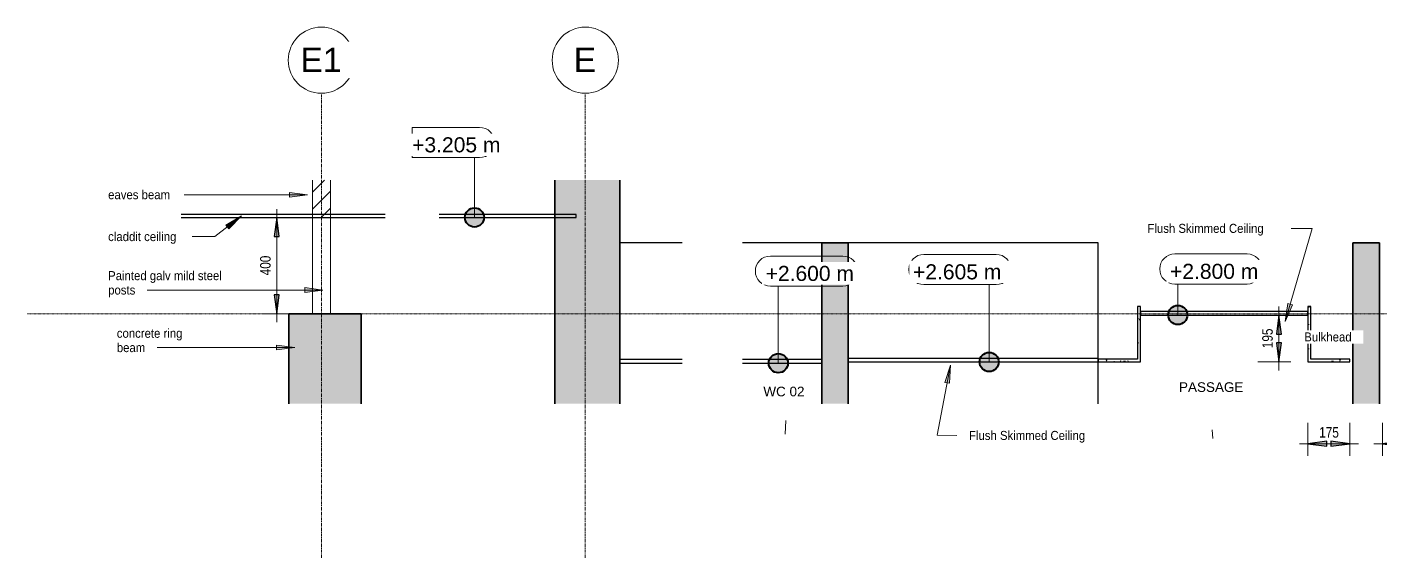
# Model space of a CAD drawing. Header units: millimetres. Extents: x 2814 to 112404, y -27229 to 26301.
# Drawn here: x 103312 to 108929, y 1792 to 3995 of the extents above; entities that cross this region are included whole.
import ezdxf

# ---------------------------------------------------------------- set-up
doc = ezdxf.new("R2010")
doc.units = ezdxf.units.MM
doc.linetypes.add('1000 Dashed', pattern=[2, 1, -1])
doc.linetypes.add('Grid Line', pattern=[22.225, 12.7, -3.175, 3.175, -3.175])
for name, color, linetype, lineweight in [('A-ANNO-DIMS', 211, 'Continuous', 5), ('A-ANNO-DIMS-25', 211, 'Continuous', 5), ('A-AREA-IDEN', 2, 'Continuous', 5), ('A-CLNG', 13, 'Continuous', 9), ('A-CLNG-PATT', 13, 'Continuous', 9), ('A-FLOR-LEVL', 51, 'Continuous', 5), ('A-WALL', 113, 'Continuous', 9), ('A-WALL-PATT', 111, 'Continuous', 9), ('G-ANNO-DIMS', 111, 'Continuous', 5), ('G-ANNO-TEXT', 231, 'Continuous', 5), ('I-WALL', 2, 'Continuous', 9), ('S-COLS', 52, 'Continuous', 5), ('S-FSTN', 2, 'Continuous', 5), ('S-GRID', 1, 'Continuous', 5), ('S-GRID-IDEN', 1, 'Continuous', 5)]:
    doc.layers.add(name, color=color, linetype=linetype, lineweight=lineweight)
doc.styles.add('Arial_10', font='arial.ttf', dxfattribs={"height": 62.5})
doc.styles.add('Arial_11', font='arial.ttf', dxfattribs={"width": 0.8, "height": 43.75})
doc.styles.add('Arial_12', font='arial.ttf', dxfattribs={"width": 0.9, "height": 37.5})
doc.styles.add('Arial_13', font='arial.ttf', dxfattribs={"height": 40})
doc.styles.add('Arial_9', font='arial.ttf', dxfattribs={"height": 100})
doc.dimstyles.new('SVA_Arc_Length-1_8mm_BLUE_Arrow_4', dxfattribs={"dimscale": 304.8, "dimtxt": 44.636349, "dimasz": 0.260417, "dimexe": 0.164042, "dimexo": 0.0625, "dimgap": 0.04101, "dimtad": 1, "dimdec": 0, "dimrnd": 5, "dimzin": 0, "dimdsep": 46, "dimtxsty": 'Arial_11', "dimsah": 1, "dimcen": 0.09, "dimdle": 0.114829, "dimazin": 0, "dimtfac": 1, "dimtdec": 4, "dimtix": 1, "dimtmove": 0, "dimatfit": 3, "dimfxl": 0.287073, "dimfxlon": 1, "dimtvp": 1, "dimtfill": 1, "dimtolj": 1, "dimtzin": 0, "dimarcsym": 2})

# ---------------------------------------------------------------- blocks, each defined once
blk = doc.blocks.new('Structural Connections 1 - Structural Connections 1-V27-Bulkhead Detail - 03')
at = {"layer": 'S-FSTN', "lineweight": 15}
h = blk.add_hatch(dxfattribs=at)
h.set_pattern_fill('FP_37', color=256, style=0, pattern_type=2)
h.set_pattern_definition([(45, (-3547.91, 5504.12), (-35.35534, 35.35534), [])])
h.paths.add_polyline_path([(-10038.2, 3205), (-10038.2, 3359.9), (-10113.2, 3359.9), (-10113.2, 3205)])
for p, q in [((-10113.2, 3359.9), (-10113.2, 3205)), ((-10038.2, 3205), (-10038.2, 3359.9)), ((-10113.2, 3205), (-10038.2, 3205))]:
    blk.add_line(p, q, dxfattribs=at)
blk = doc.blocks.new('Grid - M_Grid Head - Circle-V38-Bulkhead Detail - 03')
at = {"layer": 'S-GRID-IDEN'}
blk.add_circle((-8980.7, 3857.7), 137.5, dxfattribs=at)
blk = doc.blocks.new('Grid - M_Grid Head - Circle-V39-Bulkhead Detail - 03')
at = {"layer": 'S-GRID-IDEN'}
blk.add_circle((-10075.7, 3857.7), 137.5, dxfattribs=at)
blk = doc.blocks.new('DIMBLOCK98-Bulkhead Detail - 03')
at = {"layer": 'A-ANNO-DIMS-25', "lineweight": 25}
for points in [[(108935.2, 2265.4), (109014.6, 2255), (109014.6, 2275.9)], [(109285.2, 2265.4), (109205.9, 2275.9), (109205.9, 2255)]]:
    blk.add_hatch(color=256, dxfattribs=at).paths.add_polyline_path(points)
at = {"layer": 'A-ANNO-DIMS-25'}
for p, q in [((108935.2, 2265.4), (108935.2, 2352.9)), ((109285.2, 2265.4), (109285.2, 2352.9)), ((108900.2, 2265.4), (109320.2, 2265.4)), ((108935.2, 2265.4), (108935.2, 2215.4)), ((109285.2, 2265.4), (109285.2, 2215.4))]:
    blk.add_line(p, q, dxfattribs=at)
at = {"layer": 'A-ANNO-DIMS-25', "lineweight": 25}
for p, q in [((109014.6, 2275.9), (108935.2, 2265.4)), ((108935.2, 2265.4), (109014.6, 2255)), ((109014.6, 2255), (109014.6, 2275.9)), ((109285.2, 2265.4), (109205.9, 2275.9)), ((109205.9, 2275.9), (109205.9, 2255)), ((109205.9, 2255), (109285.2, 2265.4))]:
    blk.add_line(p, q, dxfattribs=at)
at = {"layer": 'A-ANNO-DIMS-25', "color": 0, "insert": (109070.1, 2334.7), "char_height": 43.75, "width": 96.415, "attachment_point": 1, "line_spacing_factor": 0.941778, "style": 'Arial_11', "bg_fill": 3, "box_fill_scale": 1.25, "bg_fill_color": 256, "bg_fill_true_color": 13158600, "bg_fill_transparency": 0}
blk.add_mtext('350', dxfattribs=at)
blk = doc.blocks.new('DIMBLOCK99-Bulkhead Detail - 03')
at = {"layer": 'A-ANNO-DIMS-25', "lineweight": 25}
for points in [[(108625.6, 2265.4), (108705, 2255), (108705, 2275.9)], [(108800.6, 2265.4), (108721.2, 2275.9), (108721.2, 2255)]]:
    blk.add_hatch(color=256, dxfattribs=at).paths.add_polyline_path(points)
at = {"layer": 'A-ANNO-DIMS-25'}
for p, q in [((108625.6, 2265.4), (108625.6, 2352.9)), ((108800.6, 2265.4), (108800.6, 2352.9)), ((108590.6, 2265.4), (108835.6, 2265.4)), ((108625.6, 2265.4), (108625.6, 2215.4)), ((108800.6, 2265.4), (108800.6, 2215.4))]:
    blk.add_line(p, q, dxfattribs=at)
at = {"layer": 'A-ANNO-DIMS-25', "lineweight": 25}
for p, q in [((108705, 2275.9), (108625.6, 2265.4)), ((108625.6, 2265.4), (108705, 2255)), ((108705, 2255), (108705, 2275.9)), ((108800.6, 2265.4), (108721.2, 2275.9)), ((108721.2, 2275.9), (108721.2, 2255)), ((108721.2, 2255), (108800.6, 2265.4))]:
    blk.add_line(p, q, dxfattribs=at)
at = {"layer": 'A-ANNO-DIMS-25', "color": 0, "insert": (108672.9, 2334.7), "char_height": 43.75, "width": 96.415, "attachment_point": 1, "line_spacing_factor": 0.941778, "style": 'Arial_11', "bg_fill": 3, "box_fill_scale": 1.25, "bg_fill_color": 256, "bg_fill_true_color": 13158600, "bg_fill_transparency": 0}
blk.add_mtext('175', dxfattribs=at)
blk = doc.blocks.new('DIMBLOCK100-Bulkhead Detail - 03')
at = {"layer": 'A-ANNO-DIMS-25', "lineweight": 25}
for points in [[(108505.8, 2800), (108495.4, 2720.6), (108516.3, 2720.6)], [(108505.8, 2605), (108516.3, 2684.4), (108495.4, 2684.4)]]:
    blk.add_hatch(color=256, dxfattribs=at).paths.add_polyline_path(points)
at = {"layer": 'A-ANNO-DIMS-25'}
for p, q in [((108505.8, 2570), (108505.8, 2835)), ((108505.8, 2800), (108418.3, 2800)), ((108505.8, 2800), (108555.8, 2800)), ((108505.8, 2605), (108418.3, 2605)), ((108505.8, 2605), (108555.8, 2605))]:
    blk.add_line(p, q, dxfattribs=at)
at = {"layer": 'A-ANNO-DIMS-25', "lineweight": 25}
for p, q in [((108505.8, 2800), (108495.4, 2720.6)), ((108516.3, 2720.6), (108505.8, 2800)), ((108495.4, 2720.6), (108516.3, 2720.6)), ((108516.3, 2684.4), (108495.4, 2684.4)), ((108495.4, 2684.4), (108505.8, 2605)), ((108505.8, 2605), (108516.3, 2684.4))]:
    blk.add_line(p, q, dxfattribs=at)
at = {"layer": 'A-ANNO-DIMS-25', "color": 0, "insert": (108436.5, 2662.3), "char_height": 43.75, "width": 96.415, "attachment_point": 1, "rotation": 90, "line_spacing_factor": 0.941778, "style": 'Arial_11', "bg_fill": 3, "box_fill_scale": 1.25, "bg_fill_color": 256, "bg_fill_true_color": 13158600, "bg_fill_transparency": 0}
blk.add_mtext('195', dxfattribs=at)
blk = doc.blocks.new('Spot Elevations - SVA_Spot Elevation - plan FFL-52297-Bulkhead Detail - 03')
at = {"layer": 'G-ANNO-DIMS'}
for p, q in [((-6534.9, 3053.5), (-6234.9, 3053.5)), ((-6534.9, 2928.5), (-6234.9, 2928.5))]:
    blk.add_line(p, q, dxfattribs=at)
for centre, start, end in [((-6534.9, 2991), 90, 270), ((-6234.9, 2991), 270, 90)]:
    blk.add_arc(centre, 62.5, start, end, dxfattribs=at)
blk = doc.blocks.new('Spot Elevations - SVA_Spot Elevation - plan FFL-V41-Bulkhead Detail - 03')
at = {"layer": 'G-ANNO-DIMS'}
for p, q in [((-7276.1, 3051.4), (-7576.1, 3051.4)), ((-7276.1, 2926.4), (-7576.1, 2926.4))]:
    blk.add_line(p, q, dxfattribs=at)
for centre, start, end in [((-7576.1, 2988.9), 90, 270), ((-7276.1, 2988.9), 270, 90)]:
    blk.add_arc(centre, 62.5, start, end, dxfattribs=at)
blk = doc.blocks.new('Spot Elevations - SVA_Spot Elevation - plan FFL-V42-Bulkhead Detail - 03')
at = {"layer": 'G-ANNO-DIMS'}
for p, q in [((-9699.1, 3453.7), (-9699.1, 3578.7)), ((-9419.3, 3578.7), (-9699.1, 3578.7)), ((-9419.3, 3453.7), (-9699.1, 3453.7))]:
    blk.add_line(p, q, dxfattribs=at)
blk.add_arc((-9419.3, 3516.2), 62.5, 270, 90, dxfattribs=at)
blk = doc.blocks.new('DIMBLOCK101-Bulkhead Detail - 03')
at = {"layer": 'A-ANNO-DIMS-25', "lineweight": 25}
for points in [[(104348.1, 3205), (104337.6, 3125.6), (104358.5, 3125.6)], [(104348.1, 2805), (104358.5, 2884.4), (104337.6, 2884.4)]]:
    blk.add_hatch(color=256, dxfattribs=at).paths.add_polyline_path(points)
at = {"layer": 'A-ANNO-DIMS-25'}
for p, q in [((104348.1, 3205), (104298.1, 3205)), ((104348.1, 3240), (104348.1, 2770)), ((104348.1, 3205), (104435.6, 3205)), ((104348.1, 2805), (104298.1, 2805)), ((104348.1, 2805), (104435.6, 2805))]:
    blk.add_line(p, q, dxfattribs=at)
at = {"layer": 'A-ANNO-DIMS-25', "lineweight": 25}
for p, q in [((104348.1, 3205), (104337.6, 3125.6)), ((104358.5, 3125.6), (104348.1, 3205)), ((104337.6, 3125.6), (104358.5, 3125.6)), ((104358.5, 2884.4), (104337.6, 2884.4)), ((104337.6, 2884.4), (104348.1, 2805)), ((104348.1, 2805), (104358.5, 2884.4))]:
    blk.add_line(p, q, dxfattribs=at)
at = {"layer": 'A-ANNO-DIMS-25', "color": 0, "insert": (104278.8, 2964.8), "char_height": 43.75, "width": 96.415, "attachment_point": 1, "rotation": 90, "line_spacing_factor": 0.941778, "style": 'Arial_11', "bg_fill": 3, "box_fill_scale": 1.25, "bg_fill_color": 256, "bg_fill_true_color": 13158600, "bg_fill_transparency": 0}
blk.add_mtext('400', dxfattribs=at)

msp = doc.modelspace()

# ---------------------------------------------------------------- hatches: boundary and pattern name
at = {"layer": 'A-CLNG-PATT', "lineweight": 15}
h = msp.add_hatch(dxfattribs=at)
h.set_pattern_fill('FP_38', color=256, style=0, pattern_type=2)
h.set_pattern_definition([(0, (111060.873, 5504.122), (101.6, 25.4), [8.382, -67.818, 8.382, -67.818, -406.4]), (0, (111060.873, 5504.122), (101.6, 25.4), [-152.4, 8.382, -144.018, 8.382, -67.818, -177.8]), (0, (111060.873, 5504.122), (101.6, 25.4), [-381, 8.382, -42.418, 8.382, -118.618]), (120, (111098.973, 5516.822), (-72.79705, 75.28818), [8.382, -67.818, 8.382, -67.818, -406.4]), (120, (111098.973, 5516.822), (-72.79705, 75.28818), [-152.4, 8.382, -144.018, 8.382, -67.818, -177.8]), (120, (111098.973, 5516.822), (-72.79705, 75.28818), [-381, 8.382, -42.418, 8.382, -118.618]), (240, (111111.673, 5567.622), (-28.80295, -100.68818), [8.382, -67.818, 8.382, -67.818, -406.4]), (240, (111111.673, 5567.622), (-28.80295, -100.68818), [-152.4, 8.382, -144.018, 8.382, -67.818, -177.8]), (240, (111111.673, 5567.622), (-28.80295, -100.68818), [-381, 8.382, -42.418, 8.382, -118.618])])
h.paths.add_polyline_path([(108800.6, 2605), (108800.6, 2617), (108637.6, 2617), (108637.6, 2835), (108625.6, 2835), (108625.6, 2605)])
h.paths.add_polyline_path([(107931, 2605), (107931, 2835), (107919, 2835), (107919, 2617), (107756, 2617), (107756, 2605)])
at = {"layer": 'A-WALL-PATT', "lineweight": 25}
h = msp.add_hatch(color=9, dxfattribs=at)
edge = h.paths.add_edge_path()
edge.add_line((105771.1, 2431.6), (105771.1, 3359.9))
edge.add_line((105771.1, 3359.9), (105501.1, 3359.9))
edge.add_line((105501.1, 3359.9), (105501.1, 2431.6))
h = msp.add_hatch(color=9, dxfattribs=at)
edge = h.paths.add_edge_path()
edge.add_line((106718.8, 2431.6), (106718.8, 3100))
edge.add_line((106718.8, 3100), (106608.8, 3100))
edge.add_line((106608.8, 3100), (106608.8, 2431.6))
h = msp.add_hatch(color=9, dxfattribs=at)
edge = h.paths.add_edge_path()
edge.add_line((108922.8, 2431.6), (108922.8, 3100))
edge.add_line((108922.8, 3100), (108812.8, 3100))
edge.add_line((108812.8, 3100), (108812.8, 2431.6))
h = msp.add_hatch(color=9, dxfattribs=at)
edge = h.paths.add_edge_path()
edge.add_line((104698.1, 2431.6), (104698.1, 2805))
edge.add_line((104698.1, 2805), (104398.1, 2805))
edge.add_line((104398.1, 2805), (104398.1, 2431.6))
at = {"layer": 'G-ANNO-DIMS', "lineweight": 40}
h = msp.add_hatch(color=256, dxfattribs=at)
edge = h.paths.add_edge_path()
edge.add_arc((105168.3, 3205), 39.7, 0, 360)
h = msp.add_hatch(color=256, dxfattribs=at)
edge = h.paths.add_edge_path()
edge.add_arc((108086.4, 2800), 39.7, 0, 360)
h = msp.add_hatch(color=256, dxfattribs=at)
edge = h.paths.add_edge_path()
edge.add_arc((107303.5, 2605), 39.7, 0, 360)
h = msp.add_hatch(color=256, dxfattribs=at)
edge = h.paths.add_edge_path()
edge.add_arc((106428.9, 2600), 39.7, 0, 360)
at = {"layer": 'G-ANNO-TEXT'}
for points in [[(104475.9, 3299.3), (104400.9, 3309.2), (104400.9, 3289.4)], [(104201.9, 3211.2), (104136.6, 3173.2), (104148.7, 3157.5)], [(104539.5, 2903.8), (104464.5, 2913.7), (104464.5, 2893.9)], [(104422.5, 2664.7), (104347.5, 2674.6), (104347.5, 2654.8)], [(107143.8, 2591.9), (107119.9, 2520.2), (107139.3, 2516.4)]]:
    msp.add_hatch(color=7, dxfattribs=at).paths.add_polyline_path(points)

# ---------------------------------------------------------------- linework, layer by layer
at = {"layer": 'A-AREA-IDEN'}
for p, q in [((106460.5, 2361.6), (106457.8, 2305.3)), ((108231.1, 2286.8), (108228.5, 2323.8))]:
    msp.add_line(p, q, dxfattribs=at)
at = {"layer": 'A-CLNG', "lineweight": 25}
for p, q in [((104797.9, 3217), (103952, 3217)), ((103952, 3205), (104797.9, 3205)), ((105590.6, 3217), (105021.5, 3217)), ((105021.5, 3205), (105590.6, 3205)), ((105590.6, 3205), (105590.6, 3217)), ((107931, 2835), (107919, 2835)), ((107919, 2835), (107919, 2617)), ((107931, 2605), (107931, 2835)), ((108625.6, 2815), (107931, 2815)), ((107931, 2815), (107931, 2800)), ((108637.6, 2835), (108625.6, 2835)), ((108625.6, 2835), (108625.6, 2605)), ((108625.6, 2800), (108625.6, 2815)), ((108637.6, 2617), (108637.6, 2835)), ((107931, 2800), (108625.6, 2800)), ((106030.4, 2615), (105771.1, 2615)), ((105771.1, 2600), (106030.4, 2600)), ((106608.8, 2615), (106280.8, 2615)), ((106280.8, 2600), (106608.8, 2600)), ((107756, 2620), (106718.8, 2620)), ((106718.8, 2605), (107756, 2605)), ((107756, 2605), (107756, 2620)), ((107919, 2617), (107756, 2617)), ((107756, 2617), (107756, 2605)), ((107756, 2605), (107931, 2605)), ((108625.6, 2605), (108800.6, 2605)), ((108800.6, 2617), (108637.6, 2617)), ((108800.6, 2605), (108800.6, 2617))]:
    msp.add_line(p, q, dxfattribs=at)
at = {"layer": 'A-FLOR-LEVL', "linetype": '1000 Dashed'}
msp.add_line((103312.1, 2805), (112204.4, 2805), dxfattribs=at)
at = {"layer": 'A-WALL', "lineweight": 35}
for p, q in [((105501.1, 3359.9), (105501.1, 2431.6)), ((105771.1, 2431.6), (105771.1, 3359.9)), ((106608.8, 3100), (106608.8, 2431.6)), ((106718.8, 3100), (106608.8, 3100)), ((106718.8, 2431.6), (106718.8, 3100)), ((108812.8, 3100), (108812.8, 2431.6)), ((108922.8, 3100), (108812.8, 3100)), ((108922.8, 2431.6), (108922.8, 3100))]:
    msp.add_line(p, q, dxfattribs=at)
at = {"layer": 'A-WALL', "lineweight": 25}
for p, q in [((106030.4, 3100), (105771.1, 3100)), ((106608.8, 3100), (106280.8, 3100)), ((107755.8, 3100), (106718.8, 3100)), ((107755.8, 2620), (107755.8, 3100)), ((107755.8, 2431.6), (107755.8, 2605))]:
    msp.add_line(p, q, dxfattribs=at)
at = {"layer": 'G-ANNO-DIMS'}
for p, q in [((105168.3, 3453.7), (105177, 3453.7)), ((105168.3, 3205), (105168.3, 3453.7)), ((107303.5, 2926.4), (107320.2, 2926.4)), ((107303.5, 2605), (107303.5, 2926.4)), ((108086.4, 2800), (108086.4, 2928.5)), ((106428.9, 2919.8), (106408.6, 2919.8)), ((106428.9, 2600), (106428.9, 2919.8))]:
    msp.add_line(p, q, dxfattribs=at)
at = {"layer": 'G-ANNO-DIMS', "lineweight": 40}
for centre in [(105168.3, 3205), (108086.4, 2800), (107303.5, 2605), (106428.9, 2600)]:
    msp.add_circle(centre, 39.7, dxfattribs=at)
at = {"layer": 'G-ANNO-TEXT', "color": 7}
for p, q in [((104004.4, 3299.3), (103950.7, 3299.3)), ((104475.9, 3299.3), (104004.4, 3299.3)), ((104475.9, 3299.3), (104400.9, 3309.2)), ((104400.9, 3309.2), (104400.9, 3289.4)), ((104400.9, 3289.4), (104475.9, 3299.3)), ((104201.9, 3211.2), (104091.2, 3125.6)), ((104201.9, 3211.2), (104136.6, 3173.2)), ((104148.7, 3157.5), (104201.9, 3211.2)), ((104136.6, 3173.2), (104148.7, 3157.5)), ((108503.7, 3159.6), (108495, 3159.6)), ((108643.7, 3159.6), (108503.7, 3159.6)), ((103980.5, 3125.6), (103979, 3125.6)), ((104091.2, 3125.6), (103980.5, 3125.6)), ((104184.4, 2903.8), (103810.8, 2903.8)), ((104539.5, 2903.8), (104464.5, 2913.7)), ((104464.5, 2913.7), (104464.5, 2893.9)), ((104464.5, 2893.9), (104539.5, 2903.8)), ((104095.1, 2664.7), (103851.2, 2664.7)), ((104422.5, 2664.7), (104095.1, 2664.7)), ((104422.5, 2664.7), (104347.5, 2674.6)), ((104347.5, 2674.6), (104347.5, 2654.8)), ((104347.5, 2654.8), (104422.5, 2664.7)), ((107143.8, 2591.9), (107087.8, 2301.1)), ((107143.8, 2591.9), (107119.9, 2520.2)), ((107139.3, 2516.4), (107143.8, 2591.9)), ((107119.9, 2520.2), (107139.3, 2516.4)), ((107087.8, 2301.1), (107169.2, 2300.1))]:
    msp.add_line(p, q, dxfattribs=at)
at = {"layer": 'I-WALL', "lineweight": 35}
for p, q in [((104698.1, 2805), (104398.1, 2805)), ((104398.1, 2805), (104398.1, 2431.6)), ((104698.1, 2431.6), (104698.1, 2805))]:
    msp.add_line(p, q, dxfattribs=at)
at = {"layer": 'S-COLS', "lineweight": 15}
for p, q in [((104495.6, 3205), (104495.6, 2805)), ((104570.6, 2805), (104570.6, 3205))]:
    msp.add_line(p, q, dxfattribs=at)
at = {"layer": 'S-GRID', "linetype": 'Grid Line'}
for p, q in [((104533.1, 1791.6), (104533.1, 3720.2)), ((105628.1, 1791.6), (105628.1, 3720.2))]:
    msp.add_line(p, q, dxfattribs=at)

# ---------------------------------------------------------------- block references
at = {"layer": 'G-ANNO-DIMS'}
for name, p in [('Spot Elevations - SVA_Spot Elevation - plan FFL-V42-Bulkhead Detail - 03', (114608.8, 0)), ('Spot Elevations - SVA_Spot Elevation - plan FFL-52297-Bulkhead Detail - 03', (112931, -8.7)), ('Spot Elevations - SVA_Spot Elevation - plan FFL-V41-Bulkhead Detail - 03', (114608.8, 0)), ('Spot Elevations - SVA_Spot Elevation - plan FFL-52297-Bulkhead Detail - 03', (114608.8, 0))]:
    msp.add_blockref(name, p, dxfattribs=at)
at = {"layer": 'S-FSTN', "lineweight": 15}
msp.add_blockref('Structural Connections 1 - Structural Connections 1-V27-Bulkhead Detail - 03', (114608.8, 0), dxfattribs=at)
at = {"layer": 'S-GRID-IDEN'}
for name in ['Grid - M_Grid Head - Circle-V39-Bulkhead Detail - 03', 'Grid - M_Grid Head - Circle-V38-Bulkhead Detail - 03']:
    msp.add_blockref(name, (114608.8, 0), dxfattribs=at)

# ---------------------------------------------------------------- texts
at = {"layer": 'A-AREA-IDEN', "char_height": 40, "attachment_point": 1, "style": 'Arial_13'}
for s, insert, width in [('WC 02', (106366.8, 2502.4), 218.46), ('PASSAGE', (108091.3, 2520.8), 330.696)]:
    msp.add_mtext(s, dxfattribs=dict(at, insert=insert, width=width))
at = {"layer": 'G-ANNO-TEXT', "color": 7, "char_height": 37.5, "attachment_point": 1, "style": 'Arial_12', "bg_fill": 3, "box_fill_scale": 1.25, "bg_fill_color": 256, "bg_fill_true_color": 13158600, "bg_fill_transparency": 0}
for s, insert, width in [('Painted galv mild steel ', (103648.4, 2982.1), 580.823), ('concrete ring ', (103684.3, 2743), 346.329), ('Flush Skimmed Ceiling', (107220, 2318.9), 586.234)]:
    msp.add_mtext(s, dxfattribs=dict(at, insert=insert, width=width))

# ---------------------------------------------------------------- dimensions: what is measured, and where the dimension line sits
at = {"layer": 'A-ANNO-DIMS'}
for base, p1, p2, override, picture, middle in [((108800.6, 2265.4), (108625.6, 2352.9), (108800.6, 2352.9), {"dimpost": '<>', "dimfxl": 175}, 'DIMBLOCK99-Bulkhead Detail - 03', (108713.1, 2300.2)), ((109285.2, 2265.4), (108935.2, 2352.9), (109285.2, 2352.9), {"dimpost": '<>', "dimfxl": 350}, 'DIMBLOCK98-Bulkhead Detail - 03', (109110.2, 2300.3))]:
    dim = msp.add_linear_dim(base=base, p1=p1, p2=p2, dimstyle='SVA_Arc_Length-1_8mm_BLUE_Arrow_4', override=override, dxfattribs=at)
    dim.commit()
    dim.dimension.update_dxf_attribs({"geometry": picture, "text_midpoint": middle})

# ---------------------------------------------------------------- next in the draw order: texts
at = {"layer": 'G-ANNO-DIMS', "char_height": 62.5, "width": 437.688, "attachment_point": 1, "line_spacing_factor": 0.941778, "style": 'Arial_10', "bg_fill": 3, "box_fill_scale": 1.25, "bg_fill_color": 256, "bg_fill_true_color": 13158600, "bg_fill_transparency": 0}
for s, insert in [('+3.205 m', (104909.7, 3537.7)), ('+2.600 m', (106376.2, 3003.9)), ('+2.605 m', (106987.8, 3010.5)), ('+2.800 m', (108054.1, 3012.5))]:
    msp.add_mtext(s, dxfattribs=dict(at, insert=insert))
at = {"layer": 'G-ANNO-TEXT', "color": 7, "char_height": 37.5, "attachment_point": 1, "style": 'Arial_12', "bg_fill": 3, "box_fill_scale": 1.25, "bg_fill_color": 256, "bg_fill_true_color": 13158600, "bg_fill_transparency": 0}
for s, insert, width in [('eaves beam', (103648.4, 3318.1), 304.842), ('claddit ceiling', (103648.4, 3144.3), 339.114), ('posts', (103648.4, 2922.5), 135.285), ('Bulkhead', (108610.9, 2727.7), 236.297), ('beam', (103684.3, 2683.5), 140.696)]:
    msp.add_mtext(s, dxfattribs=dict(at, insert=insert, width=width))
at = {"layer": 'S-GRID-IDEN', "char_height": 100, "attachment_point": 1, "style": 'Arial_9', "bg_fill": 3, "box_fill_scale": 1.25, "bg_fill_color": 256, "bg_fill_true_color": 13158600, "bg_fill_transparency": 0}
for s, insert, width in [('E1', (104446.2, 3909.1), 208.439), ('E', (105580.1, 3909.1), 114.24)]:
    msp.add_mtext(s, dxfattribs=dict(at, insert=insert, width=width))

# ---------------------------------------------------------------- next in the draw order: dimensions: what is measured, and where the dimension line sits
at = {"layer": 'A-ANNO-DIMS'}
for base, p1, p2, override, picture, middle in [((104348.1, 2805), (104435.6, 3205), (104435.6, 2805), {"dimpost": '<>', "dimfxl": 400}, 'DIMBLOCK101-Bulkhead Detail - 03', (104313.3, 3005)), ((108505.8, 2800), (108418.3, 2605), (108418.3, 2800), {"dimpost": '<>', "dimfxl": 195}, 'DIMBLOCK100-Bulkhead Detail - 03', (108471, 2702.5))]:
    dim = msp.add_linear_dim(base=base, p1=p1, p2=p2, angle=90, dimstyle='SVA_Arc_Length-1_8mm_BLUE_Arrow_4', override=override, dxfattribs=at)
    dim.commit()
    dim.dimension.update_dxf_attribs({"geometry": picture, "text_midpoint": middle})

# ---------------------------------------------------------------- next in the draw order: hatches: boundary and pattern name
at = {"layer": 'G-ANNO-TEXT'}
msp.add_hatch(color=7, dxfattribs=at).paths.add_polyline_path([(108532.2, 2772.7), (108562.5, 2842), (108543.5, 2847.5)])

# ---------------------------------------------------------------- next in the draw order: linework, layer by layer
at = {"layer": 'G-ANNO-TEXT', "color": 7}
for p, q in [((108532.2, 2772.7), (108643.7, 3159.6)), ((104539.5, 2903.8), (104184.4, 2903.8)), ((108543.5, 2847.5), (108532.2, 2772.7)), ((108532.2, 2772.7), (108562.5, 2842)), ((108562.5, 2842), (108543.5, 2847.5))]:
    msp.add_line(p, q, dxfattribs=at)

# ---------------------------------------------------------------- next in the draw order: texts
at = {"layer": 'G-ANNO-TEXT', "color": 7, "insert": (107960.5, 3178.4), "char_height": 37.5, "width": 586.234, "attachment_point": 1, "style": 'Arial_12', "bg_fill": 3, "box_fill_scale": 1.25, "bg_fill_color": 256, "bg_fill_true_color": 13158600, "bg_fill_transparency": 0}
msp.add_mtext('Flush Skimmed Ceiling', dxfattribs=at)

doc.saveas('drawing.dxf')
